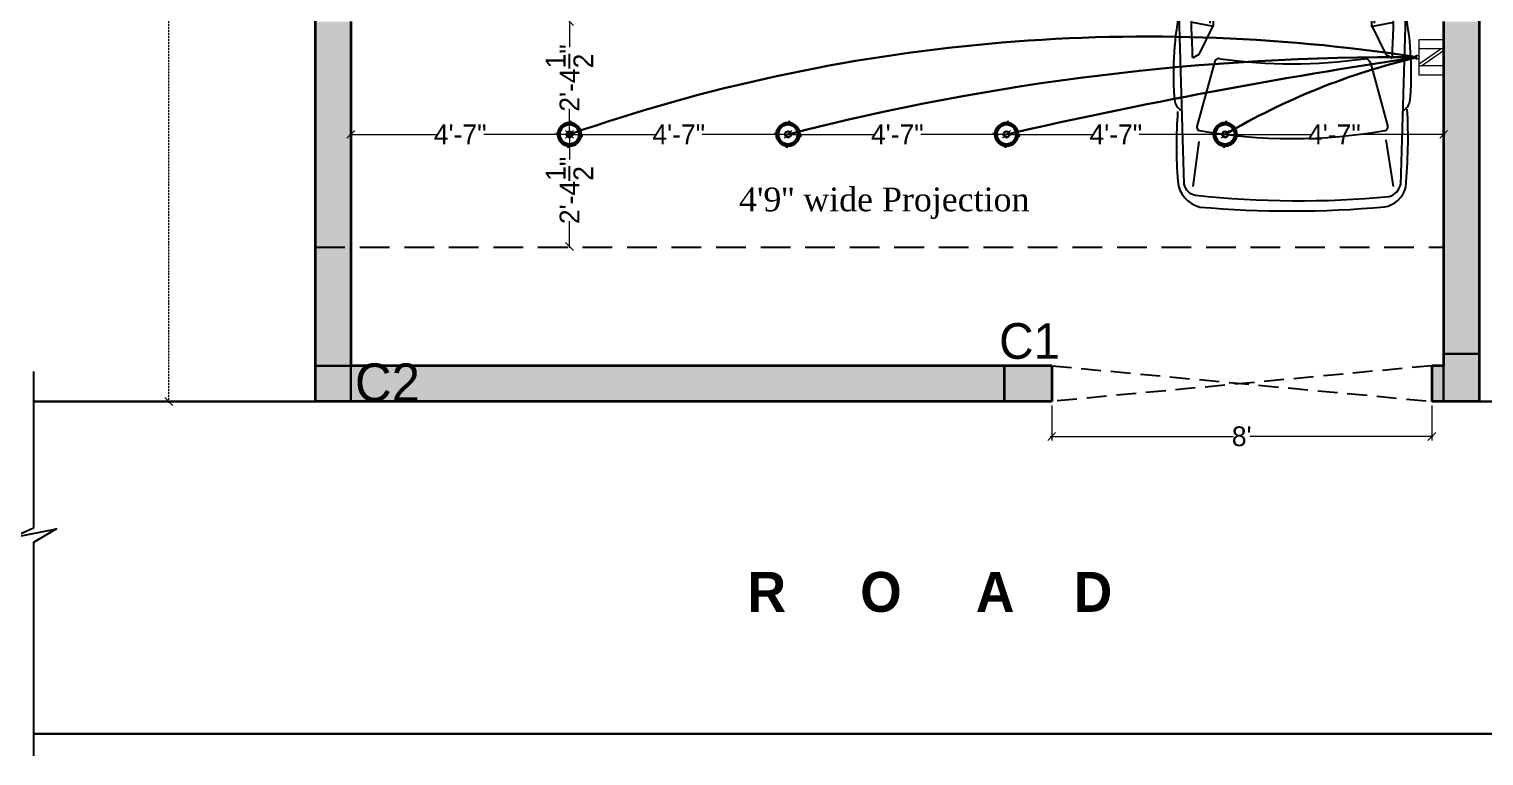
# Model space of a CAD drawing. Header units: millimetres. Extents: x -6808 to 215771, y -89660 to -16303.
# Drawn here: x 111393.3 to 111760.8, y -47884.9 to -47701.1 of the extents above; entities that cross this region are included whole.
import ezdxf

# ---------------------------------------------------------------- set-up
doc = ezdxf.new("R2010")
doc.units = ezdxf.units.MM
doc.header["$PDMODE"] = 35
doc.linetypes.add('ACAD_ISO10W100', pattern=[18, 12, -3, 0, -3])
doc.linetypes.add('DASHED', pattern=[0.75, 0.5, -0.25])
doc.layers.get('0').update_dxf_attribs({"color": 8})
doc.layers.add('CAR', color=252, linetype='Continuous')
doc.layers.add('WAL', color=7, linetype='Continuous')
for name, color, linetype, lineweight in [('col.center', 5, 'ACAD_ISO10W100', 15), ('column', 5, 'Continuous', 30), ('dim2', 6, 'Continuous', 20), ('ELE.13', 7, 'Continuous', 13), ('elec dim.', 251, 'Continuous', 25), ('ELECTRICAL', 150, 'Continuous', 30), ('FORMAT LAAYER', 250, 'Continuous', 13), ('Projection', 190, 'DASHED', 25), ('wall', 7, 'Continuous', 35), ('wokg dim', 152, 'DASHED', 18)]:
    doc.layers.add(name, color=color, linetype=linetype, lineweight=lineweight)
doc.styles.add('SAJ', font='eurr____.ttf')
doc.styles.get("Standard").update_dxf_attribs({"font": 'times.ttf'})
doc.dimstyles.new('SAJ', dxfattribs={"dimtxt": 5, "dimasz": 2, "dimexe": 1, "dimexo": 1, "dimgap": 0.09375, "dimtad": 0, "dimdec": 1, "dimzin": 0, "dimdsep": 46, "dimlunit": 4, "dimtxsty": 'SAJ', "dimblk": 'OBLIQUE', "dimcen": 0.125, "dimdle": 0.375, "dimadec": 0, "dimazin": 0, "dimtfac": 1, "dimtdec": 1, "dimtofl": 0, "dimtmove": 0, "dimatfit": 3, "dimldrblk": 'OBLIQUE', "dimfxl": 1, "dimtolj": 1, "dimtzin": 0, "dimlwd": 5, "dimlwe": 5, "dimarcsym": 1})

# ---------------------------------------------------------------- blocks, each defined once
blk = doc.blocks.new('_Oblique')
at = {"color": 0, "linetype": 'ByBlock', "lineweight": -2}
blk.add_line((-0.5, -0.5), (0.5, 0.5), dxfattribs=at)
blk = doc.blocks.new('*D1602')
at = {"layer": 'Defpoints', "color": 0, "transparency": 16777216}
for p in [(111465.62, -47007.26), (111428.63, -47795.26), (111465.62, -47795.26)]:
    blk.add_point(p, dxfattribs=at)
at = {"layer": 'dim2', "color": 0, "linetype": 'DASHED', "lineweight": 5, "transparency": 16777216}
for p, q in [((111464.62, -47007.26), (111427.63, -47007.26)), ((111428.63, -47006.89), (111428.63, -47382.85)), ((111428.63, -47795.64), (111428.63, -47419.67)), ((111464.62, -47795.26), (111427.63, -47795.26))]:
    blk.add_line(p, q, dxfattribs=at)
at = {"layer": 'dim2', "color": 0, "lineweight": 5, "transparency": 16777216, "xscale": 2, "yscale": 2, "zscale": 2}
for p, rotation in [((111428.63, -47007.26), 90), ((111428.63, -47795.26), 270)]:
    blk.add_blockref('_Oblique', p, dxfattribs=dict(at, rotation=rotation))
at = {"layer": 'dim2', "color": 0, "transparency": 16777216, "insert": (111428.63, -47401.26), "char_height": 12, "attachment_point": 5, "rotation": 90, "style": 'SAJ'}
blk.add_mtext('\\A1;65\'-8"', dxfattribs=at)
blk = doc.blocks.new('*D1603')
at = {"layer": 'Defpoints', "color": 0, "transparency": 16777216}
for p in [(111651.62, -47795.26), (111747.62, -47795.26), (111651.62, -47804.12)]:
    blk.add_point(p, dxfattribs=at)
at = {"layer": 'wall', "color": 0, "lineweight": 5, "transparency": 16777216}
for p, q in [((111651.62, -47796.26), (111651.62, -47805.12)), ((111747.62, -47796.26), (111747.62, -47805.12)), ((111651.24, -47804.12), (111697.57, -47804.12)), ((111747.99, -47804.12), (111701.67, -47804.12))]:
    blk.add_line(p, q, dxfattribs=at)
at = {"layer": 'wall', "color": 0, "lineweight": 5, "transparency": 16777216, "xscale": 2, "yscale": 2, "zscale": 2, "rotation": 180}
blk.add_blockref('_Oblique', (111651.62, -47804.12), dxfattribs=at)
at = {"layer": 'wall', "color": 0, "lineweight": 5, "transparency": 16777216, "xscale": 2, "yscale": 2, "zscale": 2}
blk.add_blockref('_Oblique', (111747.62, -47804.12), dxfattribs=at)
at = {"layer": 'wall', "color": 0, "transparency": 16777216, "insert": (111699.62, -47804.12), "char_height": 5, "attachment_point": 5, "style": 'SAJ'}
blk.add_mtext("\\A1;8'", dxfattribs=at)
blk = doc.blocks.new('ALFA-P')
for p, q in [((0.4205, 0.7655), (0.3981, 0.7332)), ((0.9224, 0.7816), (0.4205, 0.7655)), ((1.0538, 0.7952), (1.0495, 0.7952)), ((1.5008, 0.8314), (1.4665, 0.8319)), ((0.0511, 0.6773), (0.3794, 0.7332)), ((1.2448, 0.6836), (1.2081, 0.6836)), ((1.6112, 0.5617), (1.2597, 0.6925)), ((1.295, 0.7164), (1.6591, 0.5783)), ((1.6585, 0.5976), (1.4046, 0.702)), ((1.4391, 0.7052), (1.4901, 0.7003)), ((2.1175, 0.6978), (2.1905, 0.5851)), ((2.2357, 0.5851), (2.1662, 0.6978)), ((2.8095, 0.5517), (2.7817, 0.6978)), ((2.9894, 0.6457), (3.0119, 0.687)), ((3.0438, 0.5467), (3.4547, 0.6594)), ((3.5377, 0.6461), (3.8377, 0.693)), ((1.0798, 0.5711), (1.1709, 0.5711)), ((1.187, 0.6086), (1.104, 0.6086)), ((1.1421, 0.6461), (1.2108, 0.6461)), ((2.1905, 0.5851), (1.6585, 0.5976)), ((1.6591, 0.5783), (2.8009, 0.5537)), ((2.7886, 0.5725), (2.2357, 0.5851)), ((2.8009, 0.5537), (2.9897, 0.6459)), ((1.0553, 0.4961), (1.1565, 0.4961)), ((1.1608, 0.5336), (1.0639, 0.5336)), ((1.1868, 0.0765), (1.2765, 0.5394)), ((1.0534, -0.3699), (1.0534, 0.4586)), ((1.1565, 0.4586), (1.0534, 0.4586)), ((1.0534, 0.4211), (1.1565, 0.4211)), ((1.1565, 0.3836), (1.0534, 0.3836)), ((1.1565, -0.3699), (1.1565, 0.4589)), ((1.0534, 0.3461), (1.1565, 0.3461)), ((1.1565, 0.3086), (1.0534, 0.3086)), ((1.0534, 0.2711), (1.1565, 0.2711)), ((1.1565, 0.2336), (1.0534, 0.2336)), ((1.0534, 0.1961), (1.1565, 0.1961)), ((1.1565, 0.1586), (1.0534, 0.1586)), ((1.0534, 0.1211), (1.1565, 0.1211)), ((1.1565, 0.0836), (1.0534, 0.0836)), ((1.0534, 0.0461), (1.1565, 0.0461)), ((1.1565, 0.0086), (1.0534, 0.0086)), ((1.1868, -0.4349), (1.2809, 0.0388)), ((1.7654, 0.0589), (1.7078, 0.0517)), ((1.7078, 0.0371), (1.7078, 0.0517)), ((1.7654, 0.0299), (1.7078, 0.0371)), ((1.7747, 0.0523), (1.7654, 0.0589)), ((1.7747, 0.0364), (1.7654, 0.0299)), ((1.7662, 0.0304), (1.7662, 0.0583)), ((1.7704, 0.0484), (1.7873, 0.0484)), ((1.7704, 0.0403), (1.7873, 0.0403)), ((1.7747, 0.0484), (1.7747, 0.0523)), ((1.7747, 0.0364), (1.7747, 0.0403)), ((1.7873, 0.0484), (1.8039, 0.0444)), ((1.7873, 0.0403), (1.8039, 0.0444)), ((1.8039, 0.0444), (2.1887, 0.0444)), ((1.0534, -0.0289), (1.1565, -0.0289)), ((1.1565, -0.0664), (1.0534, -0.0664)), ((1.0534, -0.1039), (1.1565, -0.1039)), ((1.1565, -0.1414), (1.0534, -0.1414)), ((1.0534, -0.1789), (1.1565, -0.1789)), ((1.1565, -0.2164), (1.0534, -0.2164)), ((1.0534, -0.2539), (1.1565, -0.2539)), ((1.1565, -0.2914), (1.0534, -0.2914)), ((1.0534, -0.3289), (1.1565, -0.3289)), ((1.1565, -0.3664), (1.0534, -0.3664)), ((1.0553, -0.4039), (1.1565, -0.4039)), ((1.1608, -0.4414), (1.0639, -0.4414)), ((1.6591, -0.4861), (2.8009, -0.4614)), ((2.8095, -0.4594), (2.7817, -0.6056)), ((2.8009, -0.4614), (2.9897, -0.5536)), ((3.0326, -0.4509), (3.4526, -0.5661)), ((1.0798, -0.4789), (1.1709, -0.4789)), ((1.187, -0.5164), (1.104, -0.5164)), ((1.1421, -0.5539), (1.2108, -0.5539)), ((1.6112, -0.4729), (1.2597, -0.6038)), ((1.295, -0.6242), (1.6591, -0.4861)), ((1.6585, -0.5053), (1.4046, -0.6097)), ((2.1905, -0.4928), (1.6585, -0.5053)), ((2.1175, -0.6056), (2.1905, -0.4928)), ((2.2357, -0.4928), (2.1662, -0.6056)), ((2.7886, -0.4803), (2.2357, -0.4928)), ((2.9894, -0.5534), (3.0119, -0.5947)), ((3.5471, -0.5539), (3.8377, -0.5914)), ((0.0491, -0.5858), (0.3832, -0.6404)), ((0.4205, -0.6825), (0.3981, -0.6448)), ((1.2448, -0.5914), (1.2081, -0.5914)), ((1.4391, -0.6164), (1.4901, -0.6115)), ((0.9224, -0.6878), (0.4205, -0.6825)), ((1.5008, -0.7427), (1.4665, -0.7431))]:
    blk.add_line(p, q)
blk.add_lwpolyline([(1.7704, 0.0484, 0.135264), (1.7694, 0.0481, 0.106902), (1.7684, 0.0472, 0.081911), (1.7678, 0.046, 0.07014), (1.7676, 0.0444, 0.07014), (1.7678, 0.0428, 0.081911), (1.7684, 0.0415, 0.106902), (1.7694, 0.0406, 0.135264), (1.7704, 0.0403, 0.135264)], format="xyb")
at = {"const_width": 0.00157}
blk.add_lwpolyline([(2.1895, 0.0444, 1), (2.1879, 0.0444, 1)], format="xyb", close=True, dxfattribs=at)
for centre, radius, start, end in [((0.7944, -2.0804), 2.8299, 90.83032, 104.75807), ((0.6436, 2.4352), 1.6895, 273.72507, 283.90025), ((0.703, -88.5774), 89.3733, 89.525029, 89.775101), ((1.5835, 0.7408), 0.149, 145.93087, 193.84451), ((1.5144, 0.7836), 0.068, 134.82663, 142.99487), ((0.7743, 0.8246), 0.7265, 350.14671, 0.54046), ((0.703, -88.5774), 89.3733, 87.997334, 89.488979), ((3.1042, -1.099), 1.9086, 84.28663, 101.42528), ((3.2693, 0.7107), 0.0928, 31.10366, 74.37481), ((3.5177, -2.6556), 3.4441, 84.62701, 92.96104), ((3.8011, 0.6097), 0.1689, 8.86005, 76.0341), ((0.0864, 0.5746), 0.1086, 108.96541, 157.71895), ((0.0875, 0.589), 0.0687, 102.3165, 172.62021), ((1.0219, -8.3402), 9.0039, 89.39634, 96.12195), ((1.2882, 0.4589), 0.2353, 96.97056, 180), ((1.4269, 0.4795), 0.2708, 128.13153, 184.35035), ((0.9338, -56.2768), 57.0025, 89.49573, 89.63969), ((0.9338, -56.2768), 57.0025, 87.9149, 89.43728), ((3.4482, 0.6182), 0.0417, 52.50847, 81.05536), ((3.7987, 0.6379), 0.1065, 15.95449, 75.14915), ((-2.2048, 0.0873), 6.1336, 353.80666, 5.42899), ((3.4767, 0.0469), 3.5375, 170.76242, 189.23758), ((3.0183, 0.0454), 3.0493, 169.58044, 190.48037), ((1.6103, 0.5592), 0.00255, 10.19039, 76.06067), ((0.1338, 0.0454), 3.3953, 349.69497, 10.30503), ((-2.8237, 0.0376), 6.8177, 355.07649, 5.04177), ((6.6511, 0.0444), 5.0645, 174.16219, 185.83781), ((3.0548, 0.5094), 0.0388, 106.59179, 183.36127), ((-0.1428, 0.045), 3.1925, 351.67898, 8.32102), ((1.2882, -0.3702), 0.2353, 180, 263.02944), ((1.4269, -0.3907), 0.2708, 175.64965, 231.86847), ((3.0423, -0.4253), 0.0275, 161.93993, 248.08706), ((0.0801, -0.492), 0.0989, 198.23671, 251.70947), ((0.0927, -0.4918), 0.0748, 186.407, 260.5783), ((1.0219, 8.4325), 9.0039, 263.87805, 270.60366), ((1.6103, -0.4705), 0.00255, 283.93933, 349.80961), ((3.4562, -0.5405), 0.0259, 261.84198, 317.07189), ((3.7855, -0.5013), 0.189, 275.33764, 346.10664), ((0.7944, 2.1727), 2.8299, 255.28717, 269.16968), ((0.9338, 56.3691), 57.0025, 270.36031, 270.50473), ((1.5835, -0.652), 0.149, 166.15549, 214.06913), ((0.7743, -0.7358), 0.7265, 359.45954, 9.85329), ((0.9338, 56.3691), 57.0025, 270.56222, 272.0851), ((0.703, 88.6697), 89.3733, 270.510915, 271.99998), ((3.8028, -0.5603), 0.0908, 281.90709, 350.71557), ((0.6436, -2.3429), 1.6895, 75.96376, 86.27493), ((0.703, 88.6697), 89.3733, 270.224899, 270.474167), ((1.5144, -0.6948), 0.068, 217.00513, 225.17337), ((3.1042, 1.1913), 1.9086, 258.57472, 275.71337), ((3.2693, -0.6184), 0.0928, 285.62519, 328.89634), ((3.5773, 2.3732), 3.0709, 265.86152, 274.21643)]:
    blk.add_arc(centre, radius, start, end)
blk = doc.blocks.new('c1')
at = {"layer": 'column'}
blk.add_hatch(color=256, dxfattribs=at).paths.add_polyline_path([(58376.49, -43564.36), (58385.49, -43564.36), (58385.49, -43552.36), (58376.49, -43552.36)])
for p, q in [((58376.49, -43552.36), (58376.49, -43564.36)), ((58376.49, -43552.36), (58385.49, -43552.36)), ((58385.49, -43564.36), (58385.49, -43552.36)), ((58376.49, -43564.36), (58385.49, -43564.36))]:
    blk.add_line(p, q, dxfattribs=at)
blk = doc.blocks.new('A$C32B276F4')
at = {"layer": 'column'}
blk.add_hatch(color=256, dxfattribs=at).paths.add_polyline_path([(9, 0), (9, 9), (0, 9), (0, 0)])
for p, q in [((0, 0), (0, 9)), ((0, 9), (9, 9)), ((9, 9), (9, 0)), ((9, 0), (0, 0))]:
    blk.add_line(p, q, dxfattribs=at)
at = {"layer": 'col.center', "linetype": 'ByBlock', "insert": (10.02, 9.59), "char_height": 9.6, "width": 293.6941, "attachment_point": 1, "style": 'SAJ'}
blk.add_mtext('\\A1;{\\fCentury Gothic|b0|i0|c0|p34;C2}', dxfattribs=at)
blk = doc.blocks.new('CEILING LIGHT')
at = {"layer": 'ELECTRICAL'}
for p, q in [((-3, 0.09), (-3.5, 0.09)), ((0, 3.5), (0, 3)), ((3.5, 0.09), (3, 0.09)), ((0, -3), (0, -3.5))]:
    blk.add_line(p, q, dxfattribs=at)
for radius in [3, 2.5, 0.75]:
    blk.add_circle((0, 0), radius, dxfattribs=at)
blk = doc.blocks.new('switch board')
for p, q in [((0, 2.33), (0, -3.5)), ((4, 2.33), (0, 2.33)), ((4, 0.83), (0, 0.83)), ((3.6, -2), (0, 0.51)), ((4, -1.68), (0.4, 0.83)), ((4, -0.51), (4, 2.33)), ((0, -2), (4, -2)), ((4, -0.66), (4, -0.51)), ((4, -3.5), (4, -0.66)), ((0, -3.5), (4, -3.5))]:
    blk.add_line(p, q)
blk.add_arc((4.33, -0.59), 0.336, 193.0399, 166.9601)
blk = doc.blocks.new('*D1595')
at = {"layer": 'Defpoints', "color": 0, "transparency": 16777216}
for p in [(111474.62, -47727.76), (111474.62, -47727.76), (111529.82, -47727.76)]:
    blk.add_point(p, dxfattribs=at)
at = {"layer": 'elec dim.', "color": 0, "lineweight": 5, "transparency": 16777216}
for p, q in [((111474.24, -47727.76), (111496.29, -47727.76)), ((111530.19, -47727.76), (111508.15, -47727.76))]:
    blk.add_line(p, q, dxfattribs=at)
at = {"layer": 'elec dim.', "color": 0, "lineweight": 5, "transparency": 16777216, "xscale": 2, "yscale": 2, "zscale": 2}
for p, rotation in [((111474.62, -47727.76), 180.0000000000227), ((111529.82, -47727.76), 2.26219e-11)]:
    blk.add_blockref('_Oblique', p, dxfattribs=dict(at, rotation=rotation))
at = {"layer": 'elec dim.', "color": 0, "transparency": 16777216, "insert": (111502.22, -47727.76), "char_height": 5, "attachment_point": 5, "style": 'SAJ'}
blk.add_mtext('\\A1;4\'-7"', dxfattribs=at)
blk = doc.blocks.new('*D1596')
at = {"layer": 'Defpoints', "color": 0, "transparency": 16777216}
for p in [(111529.82, -47727.76), (111585.02, -47727.76), (111585.02, -47727.76)]:
    blk.add_point(p, dxfattribs=at)
at = {"layer": 'elec dim.', "color": 0, "lineweight": 5, "transparency": 16777216}
for p, q in [((111529.44, -47727.76), (111551.49, -47727.76)), ((111585.39, -47727.76), (111563.35, -47727.76))]:
    blk.add_line(p, q, dxfattribs=at)
at = {"layer": 'elec dim.', "color": 0, "lineweight": 5, "transparency": 16777216, "xscale": 2, "yscale": 2, "zscale": 2, "rotation": 180}
blk.add_blockref('_Oblique', (111529.82, -47727.76), dxfattribs=at)
at = {"layer": 'elec dim.', "color": 0, "lineweight": 5, "transparency": 16777216, "xscale": 2, "yscale": 2, "zscale": 2}
blk.add_blockref('_Oblique', (111585.02, -47727.76), dxfattribs=at)
at = {"layer": 'elec dim.', "color": 0, "transparency": 16777216, "insert": (111557.42, -47727.76), "char_height": 5, "attachment_point": 5, "style": 'SAJ'}
blk.add_mtext('\\A1;4\'-7"', dxfattribs=at)
blk = doc.blocks.new('*D1597')
at = {"layer": 'Defpoints', "color": 0, "transparency": 16777216}
for p in [(111585.02, -47727.76), (111640.22, -47727.76), (111640.22, -47727.76)]:
    blk.add_point(p, dxfattribs=at)
at = {"layer": 'elec dim.', "color": 0, "lineweight": 5, "transparency": 16777216}
for p, q in [((111584.64, -47727.76), (111606.69, -47727.76)), ((111640.59, -47727.76), (111618.55, -47727.76))]:
    blk.add_line(p, q, dxfattribs=at)
at = {"layer": 'elec dim.', "color": 0, "lineweight": 5, "transparency": 16777216, "xscale": 2, "yscale": 2, "zscale": 2, "rotation": 180}
blk.add_blockref('_Oblique', (111585.02, -47727.76), dxfattribs=at)
at = {"layer": 'elec dim.', "color": 0, "lineweight": 5, "transparency": 16777216, "xscale": 2, "yscale": 2, "zscale": 2}
blk.add_blockref('_Oblique', (111640.22, -47727.76), dxfattribs=at)
at = {"layer": 'elec dim.', "color": 0, "transparency": 16777216, "insert": (111612.62, -47727.76), "char_height": 5, "attachment_point": 5, "style": 'SAJ'}
blk.add_mtext('\\A1;4\'-7"', dxfattribs=at)
blk = doc.blocks.new('*D1598')
at = {"layer": 'Defpoints', "color": 0, "transparency": 16777216}
for p in [(111640.22, -47727.76), (111695.42, -47727.76), (111695.42, -47727.76)]:
    blk.add_point(p, dxfattribs=at)
at = {"layer": 'elec dim.', "color": 0, "lineweight": 5, "transparency": 16777216}
for p, q in [((111639.84, -47727.76), (111661.89, -47727.76)), ((111695.79, -47727.76), (111673.75, -47727.76))]:
    blk.add_line(p, q, dxfattribs=at)
at = {"layer": 'elec dim.', "color": 0, "lineweight": 5, "transparency": 16777216, "xscale": 2, "yscale": 2, "zscale": 2, "rotation": 180}
blk.add_blockref('_Oblique', (111640.22, -47727.76), dxfattribs=at)
at = {"layer": 'elec dim.', "color": 0, "lineweight": 5, "transparency": 16777216, "xscale": 2, "yscale": 2, "zscale": 2}
blk.add_blockref('_Oblique', (111695.42, -47727.76), dxfattribs=at)
at = {"layer": 'elec dim.', "color": 0, "transparency": 16777216, "insert": (111667.82, -47727.76), "char_height": 5, "attachment_point": 5, "style": 'SAJ'}
blk.add_mtext('\\A1;4\'-7"', dxfattribs=at)
blk = doc.blocks.new('*D1599')
at = {"layer": 'Defpoints', "color": 0, "transparency": 16777216}
for p in [(111695.42, -47727.76), (111750.62, -47727.76), (111750.62, -47727.76)]:
    blk.add_point(p, dxfattribs=at)
at = {"layer": 'elec dim.', "color": 0, "lineweight": 5, "transparency": 16777216}
for p, q in [((111695.04, -47727.76), (111717.09, -47727.76)), ((111750.99, -47727.76), (111728.95, -47727.76))]:
    blk.add_line(p, q, dxfattribs=at)
at = {"layer": 'elec dim.', "color": 0, "lineweight": 5, "transparency": 16777216, "xscale": 2, "yscale": 2, "zscale": 2, "rotation": 180}
blk.add_blockref('_Oblique', (111695.42, -47727.76), dxfattribs=at)
at = {"layer": 'elec dim.', "color": 0, "lineweight": 5, "transparency": 16777216, "xscale": 2, "yscale": 2, "zscale": 2}
blk.add_blockref('_Oblique', (111750.62, -47727.76), dxfattribs=at)
at = {"layer": 'elec dim.', "color": 0, "transparency": 16777216, "insert": (111723.02, -47727.76), "char_height": 5, "attachment_point": 5, "style": 'SAJ'}
blk.add_mtext('\\A1;4\'-7"', dxfattribs=at)
blk = doc.blocks.new('*D1600')
at = {"layer": 'Defpoints', "color": 0, "transparency": 16777216}
for p in [(111529.82, -47699.26), (111529.82, -47699.26), (111529.82, -47727.76)]:
    blk.add_point(p, dxfattribs=at)
at = {"layer": 'elec dim.', "color": 0, "lineweight": 5, "transparency": 16777216}
for p, q in [((111529.82, -47698.89), (111529.82, -47705.72)), ((111529.82, -47728.14), (111529.82, -47721.31))]:
    blk.add_line(p, q, dxfattribs=at)
at = {"layer": 'elec dim.', "color": 0, "lineweight": 5, "transparency": 16777216, "xscale": 2, "yscale": 2, "zscale": 2}
for p, rotation in [((111529.82, -47699.26), 90), ((111529.82, -47727.76), 270)]:
    blk.add_blockref('_Oblique', p, dxfattribs=dict(at, rotation=rotation))
at = {"layer": 'elec dim.', "color": 0, "transparency": 16777216, "insert": (111529.82, -47713.51), "char_height": 5, "attachment_point": 5, "rotation": 90, "style": 'SAJ'}
blk.add_mtext('\\A1;2\'-4{\\H1.000000x;\\S1/2;}"', dxfattribs=at)
blk = doc.blocks.new('*D1533')
at = {"layer": 'Defpoints', "color": 0, "transparency": 16777216}
for p in [(111529.82, -47727.76), (111529.82, -47756.09), (111529.82, -47756.09)]:
    blk.add_point(p, dxfattribs=at)
at = {"layer": 'elec dim.', "color": 0, "lineweight": 5, "transparency": 16777216}
for p, q in [((111529.82, -47727.39), (111529.82, -47734.13)), ((111529.82, -47756.47), (111529.82, -47749.72))]:
    blk.add_line(p, q, dxfattribs=at)
at = {"layer": 'elec dim.', "color": 0, "lineweight": 5, "transparency": 16777216, "xscale": 2, "yscale": 2, "zscale": 2}
for p, rotation in [((111529.82, -47727.76), 90), ((111529.82, -47756.09), 270)]:
    blk.add_blockref('_Oblique', p, dxfattribs=dict(at, rotation=rotation))
at = {"layer": 'elec dim.', "color": 0, "transparency": 16777216, "insert": (111529.82, -47741.93), "char_height": 5, "attachment_point": 5, "rotation": 90, "style": 'SAJ'}
blk.add_mtext('\\A1;2\'-4{\\H1.000000x;\\S1/2;}"', dxfattribs=at)

msp = doc.modelspace()

# ---------------------------------------------------------------- hatches: boundary and pattern name
at = {"layer": 'wokg dim'}
h = msp.add_hatch(color=252, dxfattribs=at)
h.dxf.hatch_style = 1
h.paths.add_polyline_path([(111474.619, -47699.262), (111465.619, -47699.262), (111465.619, -47795.262), (111639.619, -47795.262), (111639.619, -47786.262), (111474.619, -47786.262)])
h = msp.add_hatch(color=252, dxfattribs=at)
h.dxf.hatch_style = 1
h.paths.add_polyline_path([(111759.619, -47699.262), (111750.619, -47699.262), (111750.619, -47786.262), (111747.619, -47786.262), (111747.619, -47795.262), (111759.619, -47795.262)])
h = msp.add_hatch(color=252, dxfattribs=at)
h.dxf.hatch_style = 1
h.paths.add_polyline_path([(111651.619, -47786.262), (111639.619, -47786.262), (111639.619, -47795.262), (111651.619, -47795.262)])

# ---------------------------------------------------------------- linework, layer by layer
at = {"linetype": 'DASHED', "ltscale": 10}
for p, q in [((111651.619, -47786.262), (111747.619, -47795.262)), ((111747.619, -47786.262), (111651.619, -47795.262))]:
    msp.add_line(p, q, dxfattribs=at)
msp.add_lwpolyline([(111394.415, -47787.746), (111394.415, -47827.304), (111389.241, -47829.699), (111400.277, -47827.514), (111394.446, -47830.969), (111394.446, -47884.887)])
at = {"lineweight": 30}
for points in [[(111465.619, -47795.262), (111394.415, -47795.262)], [(111834.229, -47795.262), (111758.607, -47795.262)], [(111834.26, -47879.262), (111394.446, -47879.262)]]:
    msp.add_lwpolyline(points, dxfattribs=at)
at = {"layer": 'ELECTRICAL', "linetype": 'Continuous'}
for centre, radius, start, end in [((111675.936, -48146.949), 443.923, 81.19121, 109.21725), ((111739.043, -48325.685), 617.442, 89.547676, 104.445307), ((111943.307, -49054.044), 1360.473, 98.427579, 102.872479), ((111785.347, -47881.361), 177.988, 103.4601, 120.34808)]:
    msp.add_arc(centre, radius, start, end, dxfattribs=at)
at = {"layer": 'Projection', "ltscale": 15}
msp.add_line((111465.619, -47756.262), (111750.619, -47756.262), dxfattribs=at)
at = {"layer": 'wall'}
for p, q in [((111465.619, -47007.262), (111465.619, -47795.262)), ((111759.619, -47007.262), (111759.619, -47795.262)), ((111474.619, -47699.262), (111474.619, -47786.262)), ((111750.619, -47699.262), (111750.619, -47786.262)), ((111651.619, -47786.262), (111474.619, -47786.262)), ((111639.619, -47786.262), (111639.619, -47795.262)), ((111651.619, -47786.262), (111651.619, -47795.262)), ((111750.619, -47786.262), (111747.619, -47786.262)), ((111747.619, -47786.262), (111747.619, -47795.262)), ((111651.619, -47795.262), (111465.619, -47795.262)), ((111759.619, -47795.262), (111747.619, -47795.262))]:
    msp.add_line(p, q, dxfattribs=at)

# ---------------------------------------------------------------- block references
at = {"layer": 'CAR', "xscale": 39.37007874017581, "yscale": 39.37007874017581, "zscale": 39.37007874017581, "rotation": 270}
msp.add_blockref('ALFA-P', (111710.586, -47589.883), dxfattribs=at)
at = {"layer": 'column'}
for name, p in [('c1', (53374.127, -4230.901)), ('A$C32B276F4', (111465.619, -47795.262))]:
    msp.add_blockref(name, p, dxfattribs=at)
at = {"layer": 'column', "rotation": 90}
msp.add_blockref('c1', (68087.257, -106171.754), dxfattribs=at)
at = {"layer": 'ELE.13', "ltscale": 4}
for name, p, xscale, yscale, zscale, rotation in [('switch board', (111750.619, -47707.353), -1.548617276446917, 1.548617276246659, 1.548617276427928, 359.9961379367838), ('CEILING LIGHT', (111529.819, -47727.762), -0.9818181818043532, 0.9818181818118316, 0.9818181818181811, 175.1736252210289), ('CEILING LIGHT', (111585.019, -47727.762), -0.9818181818043532, 0.9818181818118316, 0.9818181818181811, 175.1736252210289), ('CEILING LIGHT', (111640.219, -47727.762), -0.9818181818043532, 0.9818181818118316, 0.9818181818181811, 175.1736252210289), ('CEILING LIGHT', (111695.419, -47727.762), -0.9818181818043532, 0.9818181818118316, 0.9818181818181811, 175.1736252210289)]:
    msp.add_blockref(name, p, dxfattribs=dict(at, xscale=xscale, yscale=yscale, zscale=zscale, rotation=rotation))

# ---------------------------------------------------------------- texts
at = {"layer": 'col.center', "linetype": 'ByBlock', "insert": (111638.349, -47775.495), "char_height": 9, "width": 293.6941, "attachment_point": 1, "style": 'SAJ'}
msp.add_mtext('\\A1;{\\fCentury Gothic|b0|i0|c0|p34;C1}', dxfattribs=at)
at = {"layer": 'FORMAT LAAYER', "linetype": 'ByBlock', "insert": (111605.878, -47838.382), "char_height": 10.08, "width": 351.4658, "attachment_point": 2, "style": 'SAJ'}
msp.add_mtext('\\A1;{\\fCentury Gothic|b1|i0|c0|p34;        R     O     A    D }', dxfattribs=at)
at = {"layer": 'WAL', "insert": (111572.649, -47741.206), "char_height": 6, "width": 78.71621, "attachment_point": 1}
msp.add_mtext("\\A1;4'9'' wide Projection", dxfattribs=at)

# ---------------------------------------------------------------- dimensions: what is measured, and where the dimension line sits
at = {"layer": 'dim2'}
dim = msp.add_linear_dim(base=(111428.632, -47795.262), p1=(111465.619, -47007.262), p2=(111465.619, -47795.262), angle=270, dimstyle='SAJ', override={"dimtxt": 12}, dxfattribs=at)
dim.commit()
dim.dimension.update_dxf_attribs({"geometry": '*D1602', "text_midpoint": (111428.632, -47401.262), "dimtype": 161})
at = {"layer": 'elec dim.'}
for p1, p2, picture, middle in [((111529.819, -47727.762), (111529.819, -47699.262), '*D1600', (111529.819, -47713.512)), ((111529.819, -47727.762), (111474.619, -47727.762), '*D1595', (111502.219, -47727.762)), ((111529.819, -47727.762), (111585.019, -47727.762), '*D1596', (111557.419, -47727.762)), ((111585.019, -47727.762), (111640.219, -47727.762), '*D1597', (111612.619, -47727.762)), ((111640.219, -47727.762), (111695.419, -47727.762), '*D1598', (111667.819, -47727.762)), ((111695.419, -47727.762), (111750.619, -47727.762), '*D1599', (111723.019, -47727.762)), ((111529.819, -47727.762), (111529.819, -47756.091), '*D1533', (111529.819, -47741.927))]:
    dim = msp.add_aligned_dim(p1=p1, p2=p2, distance=0, dimstyle='SAJ', override={"dimfxl": 4}, dxfattribs=at)
    dim.commit()
    dim.dimension.update_dxf_attribs({"geometry": picture, "text_midpoint": middle})
at = {"layer": 'wall'}
dim = msp.add_aligned_dim(p1=(111747.619, -47795.262), p2=(111651.619, -47795.262), distance=8.853, dimstyle='SAJ', override={"dimfxl": 4}, dxfattribs=at)
dim.commit()
dim.dimension.update_dxf_attribs({"geometry": '*D1603', "text_midpoint": (111699.619, -47804.116)})

doc.saveas('drawing.dxf')
